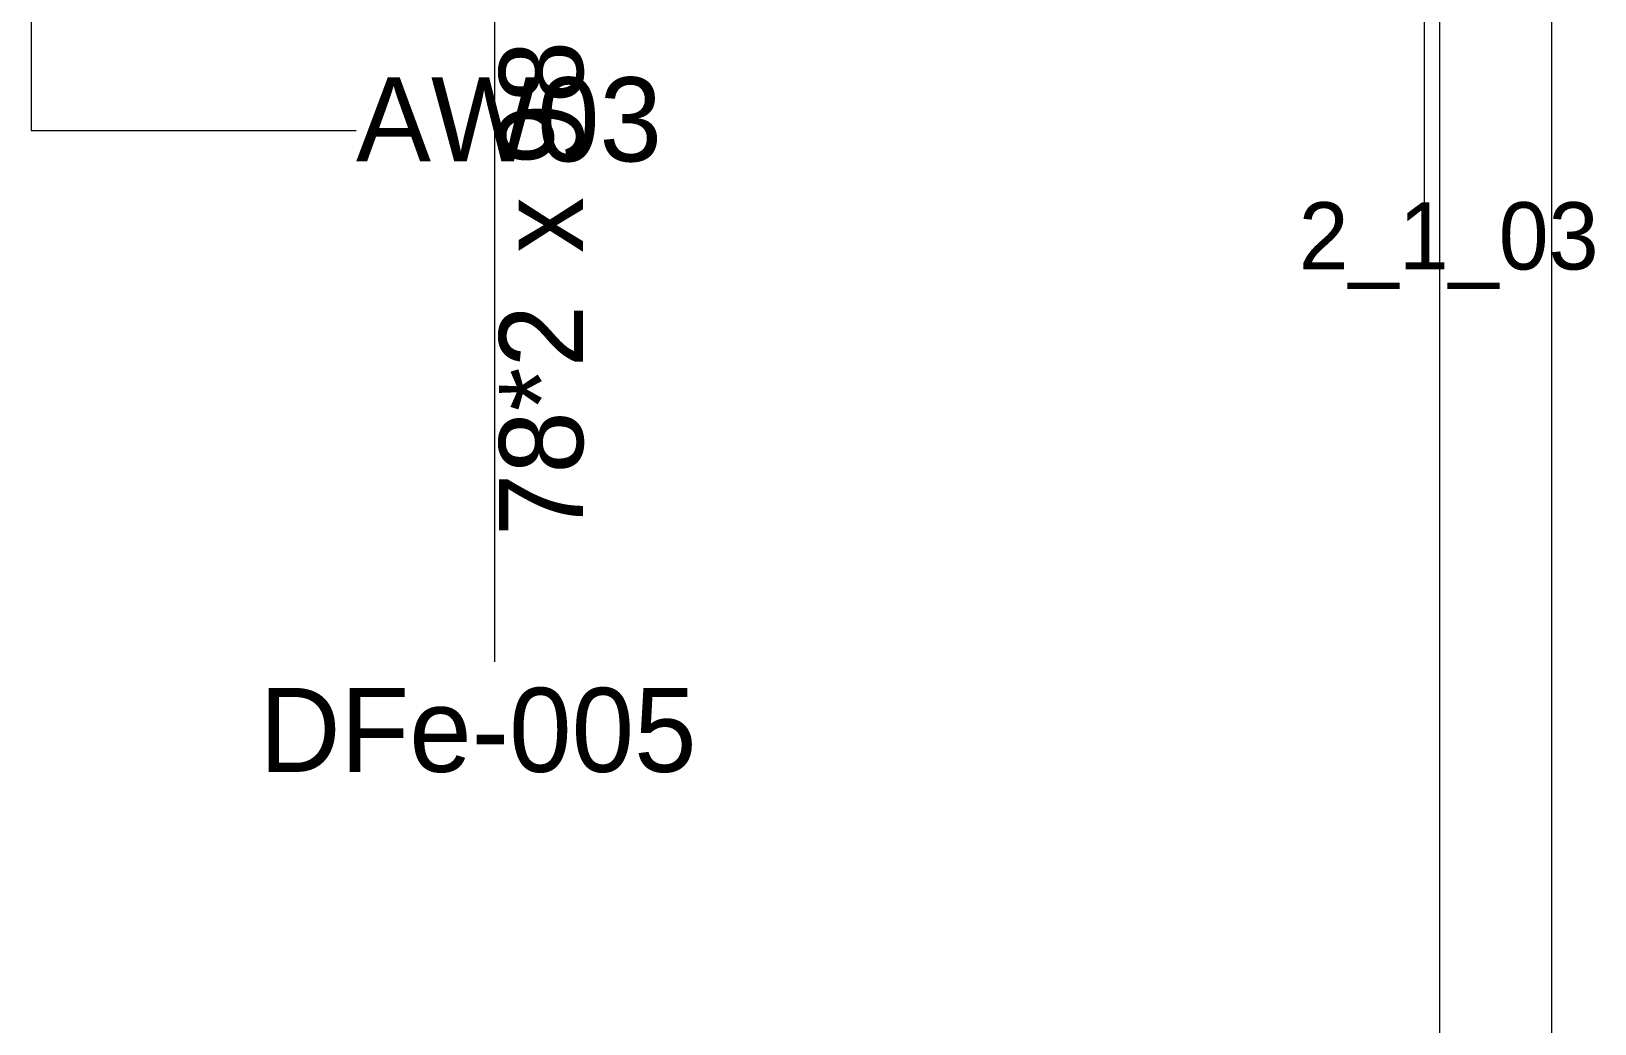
# Model space of a CAD drawing. Header units: metres. Extents: x -3 to 171, y -23 to 41.
# Drawn here: x 16.228 to 17.624, y -16.203 to -15.317 of the extents above; entities that cross this region are included whole.
import ezdxf

# ---------------------------------------------------------------- set-up
doc = ezdxf.new("R2010")
doc.units = ezdxf.units.M
doc.header["$MEASUREMENT"] = 0
doc.linetypes.add('Schnittlinie', pattern=[0.006, 0.003, -0.0015, 0, -0.0015])
for name, color, linetype in [('4._1.DG PP STG1_1_325 Dachfenster', 7, 'Continuous'), ('4._1.DG PP STG1_1_851 Marker Schnitt', 7, 'Continuous'), ('4._1.DG PP STG1_1_915 Allgemein Beschriftung.x', 7, 'Continuous')]:
    doc.layers.add(name, color=color, linetype=linetype)
doc.styles.add('ERSTELLTER_STIL_2', font='')
doc.styles.get('ERSTELLTER_STIL_2').set_extended_font_data('Eurostile')

msp = doc.modelspace()

# ---------------------------------------------------------------- linework, layer by layer
at = {"layer": '4._1.DG PP STG1_1_325 Dachfenster', "color": 7, "linetype": 'Continuous', "lineweight": 13, "ltscale": 1000}
for p, q in [((16.6419, -15.8803), (16.6419, -13.9497)), ((17.4719, -15.4713), (17.4719, -14.69))]:
    msp.add_line(p, q, dxfattribs=at)
at = {"layer": '4._1.DG PP STG1_1_851 Marker Schnitt', "color": 7, "linetype": 'Schnittlinie', "lineweight": 13, "ltscale": 1000}
for p, q in [((17.4851, 4.805), (17.4851, -22.5231)), ((17.5851, 4.8037), (17.5851, -22.5231))]:
    msp.add_line(p, q, dxfattribs=at)
at = {"layer": '4._1.DG PP STG1_1_915 Allgemein Beschriftung.x', "color": 7, "linetype": 'Continuous', "lineweight": 13, "ltscale": 1000}
for p, q in [((16.2281, -15.07), (16.2281, -15.406)), ((16.2281, -15.406), (16.518, -15.406))]:
    msp.add_line(p, q, dxfattribs=at)

# ---------------------------------------------------------------- texts
at = {"layer": '4._1.DG PP STG1_1_325 Dachfenster', "color": 7, "linetype": 'Continuous', "lineweight": 13, "insert": (16.7426, -15.7681), "char_height": 0.075, "attachment_point": 7, "rotation": 90, "style": 'ERSTELLTER_STIL_2'}
msp.add_mtext('\\A1;{\\pql;\\pt0;\\fEurostile|b0|i0|c0|p0;\\W1.000000;78*2\\fEurostile|b0|i0|c0|p0;\\W1.000000;\\A1{\\H.66x;\\S^  ;}\\fEurostile|b0|i0|c0|p0;\\W1.000000; x 98\\fEurostile|b0|i0|c0|p0;\\W1.000000;\\A1{\\H.66x;\\S^  ;}}', dxfattribs=at)
at = {"layer": '4._1.DG PP STG1_1_325 Dachfenster', "color": 7, "linetype": 'Continuous', "lineweight": 13, "style": 'ERSTELLTER_STIL_2'}
for s, insert, char_height, attachment_point in [('\\A1;{\\pqr;\\pt0;\\fEurostile|b0|i0|c0|p0;\\W1.000000;2_1_03}', (17.6272, -15.5474), 0.06, 9), ('\\A1;{\\pql;\\pt0;\\fEurostile|b0|i0|c0|p0;\\W1.000000;DFe-005\\fEurostile|b0|i0|c0|p0;\\W1.000000;\\fEurostile|b0|i0|c0|p0;\\W1.000000;\\fEurostile|b0|i0|c0|p0;\\W1.000000;}', (16.4318, -15.9795), 0.075, 7)]:
    msp.add_mtext(s, dxfattribs=dict(at, insert=insert, char_height=char_height, attachment_point=attachment_point))
at = {"layer": '4._1.DG PP STG1_1_915 Allgemein Beschriftung.x', "color": 7, "linetype": 'Continuous', "lineweight": 13, "insert": (16.518, -15.3966), "char_height": 0.075, "attachment_point": 4, "style": 'ERSTELLTER_STIL_2'}
msp.add_mtext('\\A1;{\\pql;\\fEurostile|b0|i0|c0|p0;\\W1.000000;AW03}', dxfattribs=at)

doc.saveas('drawing.dxf')
